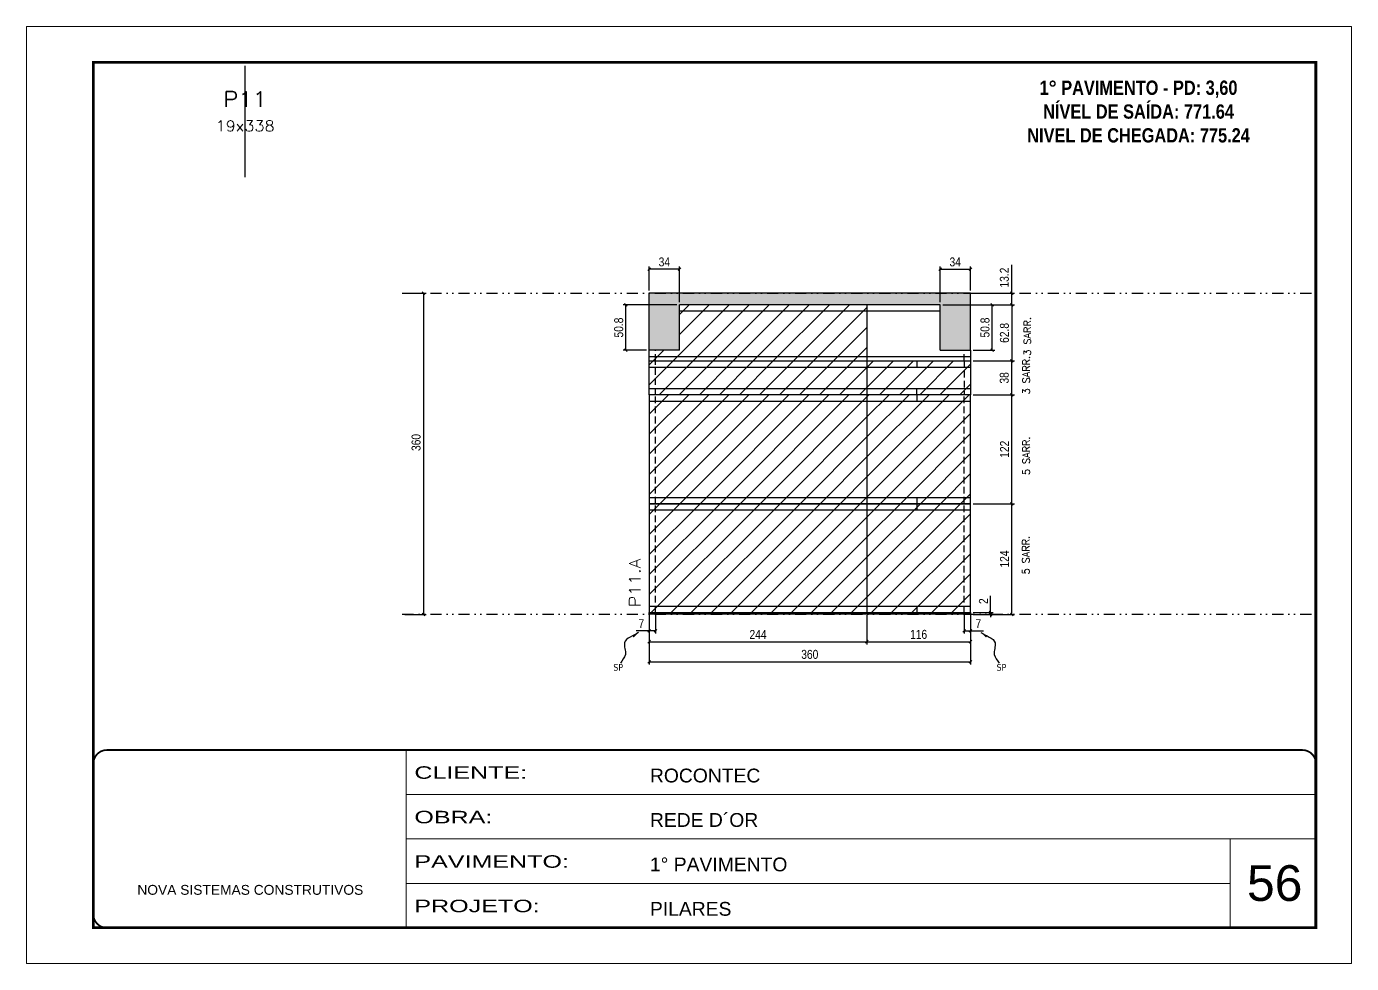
# Model space of a CAD drawing. Extents: x 2949 to 9203, y -16089 to 12527.
# Drawn here: x 7718 to 9203, y -3455 to -2405 of the extents above; entities that cross this region are included whole.
import ezdxf
from ezdxf.enums import TextEntityAlignment as Align

# ---------------------------------------------------------------- set-up
doc = ezdxf.new("R2010")
doc.units = 0
for name, pattern in [('CONTINUO', [0]), ('DASHED', [0.75, 0.5, -0.25]), ('DIVIDE2', [0.625, 0.25, -0.125, 0, -0.125, 0, -0.125]), ('HIDDEN', [0.375, 0.25, -0.125])]:
    doc.linetypes.add(name, pattern=pattern)
for name, color, linetype, lineweight in [('CARIMBO', 255, 'Continuous', 9), ('Folhas', 255, 'Continuous', 9), ('Hachura', 251, 'Continuous', 9), ('SARRAFO DE PRESSAO', 251, 'DASHED', 9), ('Texto Seção', 7, 'Continuous', 15)]:
    doc.layers.add(name, color=color, linetype=linetype, lineweight=lineweight)
for name, color, linetype in [('COTA', 241, 'Continuous'), ('cotas', 4, 'Continuous'), ('NOMENCLATURA', 7, 'Continuous'), ('Nível', 160, 'Continuous'), ('Painéis', 200, 'Continuous'), ('SARR_2.2x7', 40, 'Continuous'), ('Sarrafo de Pressão', 42, 'HIDDEN'), ('texto', 7, 'Continuous'), ('Texto de Titulo', 7, 'Continuous'), ('Texto Qtd Sarr', 242, 'Continuous')]:
    doc.layers.add(name, color=color, linetype=linetype)
doc.styles.add('ARIAL', font='arial.ttf')
doc.styles.add('COTA TECNICA', font='techl___.ttf', dxfattribs={"height": 10})
doc.styles.add('COTA TECNICA-50', font='techl___.ttf', dxfattribs={"height": 10})
doc.styles.add('REGUA-120', font='ROMANS.shx', dxfattribs={"height": 15})
doc.styles.add('ROMANC', font='techb___.ttf', dxfattribs={"height": 2.5})
doc.styles.add('ROMANS', font='romans.shx')
doc.styles.get("Standard").update_dxf_attribs({"font": 'arial.ttf'})
doc.styles.add('Tecnologia', font='')
doc.styles.get('Tecnologia').set_extended_font_data('Forgotten Futurist')
doc.dimstyles.new('COTA PAINEL-50', dxfattribs={"dimtxt": 10, "dimasz": 3, "dimexe": 3, "dimexo": 3, "dimgap": 3, "dimtad": 1, "dimdec": 1, "dimzin": 12, "dimdsep": 46, "dimtxsty": 'COTA TECNICA-50', "dimblk1": 'OBLIQUE', "dimblk2": 'OBLIQUE', "dimsah": 1, "dimcen": 0.9, "dimclrd": 4, "dimclre": 4, "dimclrt": 240, "dimadec": 1, "dimazin": 3, "dimtfac": 1, "dimtdec": 1, "dimtmove": 0, "dimatfit": 3, "dimfxl": 1, "dimtolj": 1, "dimtzin": 12, "dimarcsym": 0})
doc.dimstyles.new('PAINEL', dxfattribs={"dimtxt": 10, "dimasz": 3, "dimexe": 3, "dimexo": 3, "dimgap": 3, "dimtad": 1, "dimdec": 1, "dimzin": 12, "dimdsep": 46, "dimtxsty": 'COTA TECNICA', "dimblk1": 'OBLIQUE', "dimblk2": 'OBLIQUE', "dimsah": 1, "dimcen": 0.9, "dimclrd": 4, "dimclre": 4, "dimclrt": 240, "dimadec": 1, "dimazin": 3, "dimtfac": 1, "dimtdec": 1, "dimtmove": 0, "dimatfit": 3, "dimfxl": 1, "dimtolj": 1, "dimtzin": 12, "dimarcsym": 0})
doc.dimstyles.get("Standard").update_dxf_attribs({"dimtxt": 0.18, "dimasz": 0.18, "dimexe": 0.18, "dimexo": 0.0625, "dimgap": 0.09, "dimtad": 0, "dimtih": 1, "dimtoh": 1, "dimdec": 4, "dimzin": 0, "dimdsep": 46, "dimtxsty": 'Standard', "dimcen": 0.09, "dimadec": 0, "dimazin": 0, "dimtfac": 1, "dimtdec": 4, "dimtofl": 0, "dimtmove": 0, "dimatfit": 3, "dimfxl": 1, "dimtolj": 1, "dimtzin": 0, "dimarcsym": 0})
pattern_1 = [(45, (-122901.967, -36496.372), (-11.2253202, 11.2253202), [])]
pattern_2 = [(45, (0, 1148.575), (-11.22532, 11.22532), [])]

# ---------------------------------------------------------------- blocks, each defined once
blk = doc.blocks.new('9999999999')
at = {"color": 30, "linetype": 'CONTINUO'}
for p, q in [((98564.6, 34230.2), (98564.6, 34429.4)), ((98564.6, 34379.6), (99584, 34379.6)), ((98564.6, 34329.8), (99488, 34329.8)), ((99584, 34329.8), (99488, 34329.8)), ((99488, 34329.8), (99488, 34230.2)), ((98564.6, 34280), (99488, 34280))]:
    blk.add_line(p, q, dxfattribs=at)
at = {"color": 30, "linetype": 'CONTINUO', "const_width": 2}
blk.add_lwpolyline([(99584, 34230.2), (99584, 34414.4, 0.414214), (99569, 34429.4), (98229, 34429.4, 0.414214), (98214, 34414.4), (98214, 34245.2, 0.414214), (98229, 34230.2), (99584, 34230.2)], format="xyb", dxfattribs=at)
at = {"layer": 'Folhas'}
blk.add_lwpolyline([(98139, 34190.2), (99624, 34190.2), (99624, 35240.2), (98139, 35240.2)], close=True, dxfattribs=at)
at = {"layer": 'Folhas', "color": 30, "const_width": 3}
blk.add_lwpolyline([(98214, 34230.2), (99584, 34230.2), (99584, 35200.2), (98214, 35200.2)], close=True, dxfattribs=at)
at = {"color": 7, "linetype": 'Continuous', "ltscale": 5, "style": 'ARIAL'}
for s, height, p in [('ROCONTEC', 15.48, (98837.7, 34393.1)), ('REDE D´OR', 15.48, (98837.7, 34343.3)), ('1° PAVIMENTO', 15.483, (98837.7, 34293.5)), ('NOVA SISTEMAS CONSTRUTIVOS', 11.059, (98263.2, 34267.2)), ('PILARES', 15.48, (98837.7, 34243.7))]:
    blk.add_text(s, height=height, dxfattribs=at).set_placement(p)
at = {"layer": 'Folhas', "color": 7, "style": 'Tecnologia', "width": 1.5}
for s, p in [('CLIENTE:', (98573.7, 34397.2)), ('OBRA:', (98573.7, 34347.3)), ('PAVIMENTO:', (98573.7, 34297.5)), ('PROJETO:', (98573.7, 34247.7))]:
    blk.add_text(s, height=14, dxfattribs=at).set_placement(p)
blk = doc.blocks.new('_Oblique')
at = {"color": 0, "linetype": 'ByBlock', "lineweight": -2}
blk.add_line((-0.5, -0.5), (0.5, 0.5), dxfattribs=at)
blk = doc.blocks.new('*D2204')
at = {"layer": 'cotas', "color": 4, "linetype": 'ByBlock', "lineweight": -2, "transparency": 16777216}
for p, q in [((8141.7, -2703.5), (8165.4, -2703.5)), ((8162.4, -2703.5), (8162.4, -3063.5)), ((8141.7, -3063.5), (8165.4, -3063.5))]:
    blk.add_line(p, q, dxfattribs=at)
at = {"layer": 'Defpoints', "color": 0, "linetype": 'ByBlock', "transparency": 16777216}
for p in [(8138.7, -2703.5), (8138.7, -3063.5), (8162.4, -3063.5)]:
    blk.add_point(p, dxfattribs=at)
at = {"layer": 'cotas', "color": 4, "linetype": 'ByBlock', "lineweight": -2, "transparency": 16777216, "xscale": 3, "yscale": 3, "zscale": 3}
for p, rotation in [((8162.4, -2703.5), 90), ((8162.4, -3063.5), 270)]:
    blk.add_blockref('_Oblique', p, dxfattribs=dict(at, rotation=rotation))
at = {"layer": 'cotas', "color": 240, "linetype": 'ByBlock', "transparency": 16777216, "insert": (8154.2, -2870.9), "char_height": 10, "attachment_point": 5, "rotation": 90, "style": 'COTA TECNICA'}
blk.add_mtext('\\A1;360', dxfattribs=at)
blk = doc.blocks.new('*D2194')
at = {"layer": 'COTA', "color": 4, "lineweight": -2, "transparency": 16777216}
for p, q in [((8415.4, -3064.5), (8415.4, -3119.6)), ((8775.4, -3064.5), (8775.4, -3119.6)), ((8415.4, -3116.6), (8775.4, -3116.6))]:
    blk.add_line(p, q, dxfattribs=at)
at = {"layer": 'Defpoints', "color": 0, "transparency": 16777216}
for p in [(8415.4, -3061.5), (8775.4, -3061.5), (8775.4, -3116.6)]:
    blk.add_point(p, dxfattribs=at)
at = {"layer": 'COTA', "color": 4, "lineweight": -2, "transparency": 16777216, "xscale": 3, "yscale": 3, "zscale": 3, "rotation": 180}
blk.add_blockref('_Oblique', (8415.4, -3116.6), dxfattribs=at)
at = {"layer": 'COTA', "color": 4, "lineweight": -2, "transparency": 16777216, "xscale": 3, "yscale": 3, "zscale": 3}
blk.add_blockref('_Oblique', (8775.4, -3116.6), dxfattribs=at)
at = {"layer": 'COTA', "color": 240, "transparency": 16777216, "insert": (8595.4, -3108.4), "char_height": 10, "attachment_point": 5, "style": 'COTA TECNICA'}
blk.add_mtext('\\A1;360', dxfattribs=at)
blk = doc.blocks.new('*D2195')
at = {"layer": 'COTA', "color": 4, "lineweight": -2, "transparency": 16777216}
for p, q in [((8415.4, -3066.5), (8415.4, -3085)), ((8422.4, -3064.5), (8422.4, -3085)), ((8415.4, -3082), (8400.7, -3082)), ((8422.4, -3082), (8415.4, -3082))]:
    blk.add_line(p, q, dxfattribs=at)
at = {"layer": 'Defpoints', "color": 0, "transparency": 16777216}
for p in [(8415.4, -3063.5), (8422.4, -3061.5), (8415.4, -3082)]:
    blk.add_point(p, dxfattribs=at)
at = {"layer": 'COTA', "color": 4, "lineweight": -2, "transparency": 16777216, "xscale": 3, "yscale": 3, "zscale": 3, "rotation": 180}
blk.add_blockref('_Oblique', (8415.4, -3082), dxfattribs=at)
at = {"layer": 'COTA', "color": 4, "lineweight": -2, "transparency": 16777216, "xscale": 3, "yscale": 3, "zscale": 3}
blk.add_blockref('_Oblique', (8422.4, -3082), dxfattribs=at)
at = {"layer": 'COTA', "color": 240, "transparency": 16777216, "insert": (8406.6, -3073.9), "char_height": 10, "attachment_point": 5, "style": 'COTA TECNICA-50'}
blk.add_mtext('\\A1;7', dxfattribs=at)
blk = doc.blocks.new('*D2196')
at = {"layer": 'COTA', "color": 4, "lineweight": -2, "transparency": 16777216}
for p, q in [((8768.4, -3064.5), (8768.4, -3085)), ((8775.4, -3066.5), (8775.4, -3085)), ((8768.4, -3082), (8775.4, -3082)), ((8775.4, -3082), (8790.2, -3082))]:
    blk.add_line(p, q, dxfattribs=at)
at = {"layer": 'Defpoints', "color": 0, "transparency": 16777216}
for p in [(8768.4, -3061.5), (8775.4, -3063.5), (8775.4, -3082)]:
    blk.add_point(p, dxfattribs=at)
at = {"layer": 'COTA', "color": 4, "lineweight": -2, "transparency": 16777216, "xscale": 3, "yscale": 3, "zscale": 3, "rotation": 180}
blk.add_blockref('_Oblique', (8768.4, -3082), dxfattribs=at)
at = {"layer": 'COTA', "color": 4, "lineweight": -2, "transparency": 16777216, "xscale": 3, "yscale": 3, "zscale": 3}
blk.add_blockref('_Oblique', (8775.4, -3082), dxfattribs=at)
at = {"layer": 'COTA', "color": 240, "transparency": 16777216, "insert": (8784.3, -3073.9), "char_height": 10, "attachment_point": 5, "style": 'COTA TECNICA-50'}
blk.add_mtext('\\A1;7', dxfattribs=at)
blk = doc.blocks.new('*D2197')
at = {"layer": 'COTA', "color": 4, "lineweight": -2, "transparency": 16777216}
for p, q in [((8778.4, -2939.5), (8824.7, -2939.5)), ((8821.7, -3063.5), (8821.7, -2939.5)), ((8778.4, -3063.5), (8824.7, -3063.5))]:
    blk.add_line(p, q, dxfattribs=at)
at = {"layer": 'Defpoints', "color": 0, "transparency": 16777216}
for p in [(8775.4, -2939.5), (8821.7, -2939.5), (8775.4, -3063.5)]:
    blk.add_point(p, dxfattribs=at)
at = {"layer": 'COTA', "color": 4, "lineweight": -2, "transparency": 16777216, "xscale": 3, "yscale": 3, "zscale": 3}
for p, rotation in [((8821.7, -2939.5), 90), ((8821.7, -3063.5), 270)]:
    blk.add_blockref('_Oblique', p, dxfattribs=dict(at, rotation=rotation))
at = {"layer": 'COTA', "color": 240, "transparency": 16777216, "insert": (8813.6, -3001.5), "char_height": 10, "attachment_point": 5, "rotation": 90, "style": 'COTA TECNICA-50'}
blk.add_mtext('\\A1;124', dxfattribs=at)
blk = doc.blocks.new('*D2198')
at = {"layer": 'COTA', "color": 4, "lineweight": -2, "transparency": 16777216}
for p, q in [((8798, -3061.5), (8798, -3042.7)), ((8778.4, -3061.5), (8801, -3061.5)), ((8778.4, -3063.5), (8801, -3063.5)), ((8798, -3063.5), (8798, -3061.5)), ((8798, -3063.5), (8798, -3066.5))]:
    blk.add_line(p, q, dxfattribs=at)
at = {"layer": 'Defpoints', "color": 0, "transparency": 16777216}
for p in [(8775.4, -3061.5), (8775.4, -3063.5), (8798, -3063.5)]:
    blk.add_point(p, dxfattribs=at)
at = {"layer": 'COTA', "color": 4, "lineweight": -2, "transparency": 16777216, "xscale": 3, "yscale": 3, "zscale": 3}
for p, rotation in [((8798, -3061.5), 270), ((8798, -3063.5), 90)]:
    blk.add_blockref('_Oblique', p, dxfattribs=dict(at, rotation=rotation))
at = {"layer": 'COTA', "color": 240, "transparency": 16777216, "insert": (8790, -3048.7), "char_height": 10, "attachment_point": 5, "rotation": 90, "style": 'COTA TECNICA-50'}
blk.add_mtext('\\A1;2', dxfattribs=at)
blk = doc.blocks.new('*D2199')
at = {"layer": 'COTA', "color": 4, "linetype": 'ByBlock', "lineweight": -2, "transparency": 16777216}
for p, q in [((8778.4, -2817.5), (8824.7, -2817.5)), ((8821.7, -2939.5), (8821.7, -2817.5)), ((8778.4, -2939.5), (8824.7, -2939.5))]:
    blk.add_line(p, q, dxfattribs=at)
at = {"layer": 'Defpoints', "color": 0, "linetype": 'ByBlock', "transparency": 16777216}
for p in [(8775.4, -2817.5), (8821.7, -2817.5), (8775.4, -2939.5)]:
    blk.add_point(p, dxfattribs=at)
at = {"layer": 'COTA', "color": 4, "linetype": 'ByBlock', "lineweight": -2, "transparency": 16777216, "xscale": 3, "yscale": 3, "zscale": 3}
for p, rotation in [((8821.7, -2817.5), 90), ((8821.7, -2939.5), 270)]:
    blk.add_blockref('_Oblique', p, dxfattribs=dict(at, rotation=rotation))
at = {"layer": 'COTA', "color": 240, "linetype": 'ByBlock', "transparency": 16777216, "insert": (8813.6, -2878.5), "char_height": 10, "attachment_point": 5, "rotation": 90, "style": 'COTA TECNICA'}
blk.add_mtext('\\A1;122', dxfattribs=at)
blk = doc.blocks.new('*D2200')
at = {"layer": 'COTA', "color": 4, "linetype": 'ByBlock', "lineweight": -2, "transparency": 16777216}
for p, q in [((8744.4, -2716.7), (8824.7, -2716.7)), ((8821.7, -2716.7), (8821.7, -2779.5)), ((8778.4, -2779.5), (8824.7, -2779.5))]:
    blk.add_line(p, q, dxfattribs=at)
at = {"layer": 'Defpoints', "color": 0, "linetype": 'ByBlock', "transparency": 16777216}
for p in [(8741.4, -2716.7), (8775.4, -2779.5), (8821.7, -2779.5)]:
    blk.add_point(p, dxfattribs=at)
at = {"layer": 'COTA', "color": 4, "linetype": 'ByBlock', "lineweight": -2, "transparency": 16777216, "xscale": 3, "yscale": 3, "zscale": 3}
for p, rotation in [((8821.7, -2716.7), 90), ((8821.7, -2779.5), 270)]:
    blk.add_blockref('_Oblique', p, dxfattribs=dict(at, rotation=rotation))
at = {"layer": 'COTA', "color": 240, "linetype": 'ByBlock', "transparency": 16777216, "insert": (8813.6, -2748.1), "char_height": 10, "attachment_point": 5, "rotation": 90, "style": 'COTA TECNICA'}
blk.add_mtext('\\A1;62.8', dxfattribs=at)
blk = doc.blocks.new('*D2205')
at = {"layer": 'COTA', "color": 4, "linetype": 'ByBlock', "lineweight": -2, "transparency": 16777216}
for p, q in [((8778.4, -2716.7), (8802.9, -2716.7)), ((8799.9, -2767.5), (8799.9, -2716.7)), ((8778.4, -2767.5), (8802.9, -2767.5))]:
    blk.add_line(p, q, dxfattribs=at)
at = {"layer": 'Defpoints', "color": 0, "linetype": 'ByBlock', "transparency": 16777216}
for p in [(8775.4, -2716.7), (8799.9, -2716.7), (8775.4, -2767.5)]:
    blk.add_point(p, dxfattribs=at)
at = {"layer": 'COTA', "color": 4, "linetype": 'ByBlock', "lineweight": -2, "transparency": 16777216, "xscale": 3, "yscale": 3, "zscale": 3}
for p, rotation in [((8799.9, -2716.7), 90), ((8799.9, -2767.5), 270)]:
    blk.add_blockref('_Oblique', p, dxfattribs=dict(at, rotation=rotation))
at = {"layer": 'COTA', "color": 240, "linetype": 'ByBlock', "transparency": 16777216, "insert": (8791.8, -2742.1), "char_height": 10, "attachment_point": 5, "rotation": 90, "style": 'COTA TECNICA'}
blk.add_mtext('\\A1;50.8', dxfattribs=at)
blk = doc.blocks.new('*D2206')
at = {"layer": 'COTA', "color": 4, "linetype": 'ByBlock', "lineweight": -2, "transparency": 16777216}
for p, q in [((8821.7, -2703.5), (8821.7, -2671.7)), ((8778.4, -2703.5), (8824.7, -2703.5)), ((8778.4, -2716.7), (8824.7, -2716.7)), ((8821.7, -2716.7), (8821.7, -2703.5))]:
    blk.add_line(p, q, dxfattribs=at)
at = {"layer": 'Defpoints', "color": 0, "linetype": 'ByBlock', "transparency": 16777216}
for p in [(8775.4, -2703.5), (8775.4, -2716.7), (8821.7, -2703.5)]:
    blk.add_point(p, dxfattribs=at)
at = {"layer": 'COTA', "color": 4, "linetype": 'ByBlock', "lineweight": -2, "transparency": 16777216, "xscale": 3, "yscale": 3, "zscale": 3}
for p, rotation in [((8821.7, -2703.5), 90), ((8821.7, -2716.7), 270)]:
    blk.add_blockref('_Oblique', p, dxfattribs=dict(at, rotation=rotation))
at = {"layer": 'COTA', "color": 240, "linetype": 'ByBlock', "transparency": 16777216, "insert": (8813.5, -2686.1), "char_height": 10, "attachment_point": 5, "rotation": 90, "style": 'COTA TECNICA'}
blk.add_mtext('\\A1;13.2', dxfattribs=at)
blk = doc.blocks.new('*D2207')
at = {"layer": 'COTA', "color": 4, "linetype": 'ByBlock', "lineweight": -2, "transparency": 16777216}
for p, q in [((8446.4, -2716.7), (8386.4, -2716.7)), ((8389.4, -2767.5), (8389.4, -2716.7)), ((8412.4, -2767.5), (8386.4, -2767.5))]:
    blk.add_line(p, q, dxfattribs=at)
at = {"layer": 'Defpoints', "color": 0, "linetype": 'ByBlock', "transparency": 16777216}
for p in [(8389.4, -2716.7), (8449.4, -2716.7), (8415.4, -2767.5)]:
    blk.add_point(p, dxfattribs=at)
at = {"layer": 'COTA', "color": 4, "linetype": 'ByBlock', "lineweight": -2, "transparency": 16777216, "xscale": 3, "yscale": 3, "zscale": 3}
for p, rotation in [((8389.4, -2716.7), 90), ((8389.4, -2767.5), 270)]:
    blk.add_blockref('_Oblique', p, dxfattribs=dict(at, rotation=rotation))
at = {"layer": 'COTA', "color": 240, "linetype": 'ByBlock', "transparency": 16777216, "insert": (8381.3, -2742.1), "char_height": 10, "attachment_point": 5, "rotation": 90, "style": 'COTA TECNICA'}
blk.add_mtext('\\A1;50.8', dxfattribs=at)
blk = doc.blocks.new('*D2208')
at = {"layer": 'COTA', "color": 4, "linetype": 'ByBlock', "lineweight": -2, "transparency": 16777216}
for p, q in [((8415.4, -2700.5), (8415.4, -2673.8)), ((8449.4, -2676.8), (8415.4, -2676.8)), ((8449.4, -2713.7), (8449.4, -2673.8))]:
    blk.add_line(p, q, dxfattribs=at)
at = {"layer": 'Defpoints', "color": 0, "linetype": 'ByBlock', "transparency": 16777216}
for p in [(8415.4, -2676.8), (8415.4, -2703.5), (8449.4, -2716.7)]:
    blk.add_point(p, dxfattribs=at)
at = {"layer": 'COTA', "color": 4, "linetype": 'ByBlock', "lineweight": -2, "transparency": 16777216, "xscale": 3, "yscale": 3, "zscale": 3, "rotation": 180}
blk.add_blockref('_Oblique', (8415.4, -2676.8), dxfattribs=at)
at = {"layer": 'COTA', "color": 4, "linetype": 'ByBlock', "lineweight": -2, "transparency": 16777216, "xscale": 3, "yscale": 3, "zscale": 3}
blk.add_blockref('_Oblique', (8449.4, -2676.8), dxfattribs=at)
at = {"layer": 'COTA', "color": 240, "linetype": 'ByBlock', "transparency": 16777216, "insert": (8432.4, -2668.6), "char_height": 10, "attachment_point": 5, "style": 'COTA TECNICA'}
blk.add_mtext('\\A1;34', dxfattribs=at)
blk = doc.blocks.new('*D2209')
at = {"layer": 'COTA', "color": 4, "linetype": 'ByBlock', "lineweight": -2, "transparency": 16777216}
for p, q in [((8741.4, -2713.7), (8741.4, -2673.8)), ((8741.4, -2676.8), (8775.4, -2676.8)), ((8775.4, -2700.5), (8775.4, -2673.8))]:
    blk.add_line(p, q, dxfattribs=at)
at = {"layer": 'Defpoints', "color": 0, "linetype": 'ByBlock', "transparency": 16777216}
for p in [(8775.4, -2676.8), (8741.4, -2716.7), (8775.4, -2703.5)]:
    blk.add_point(p, dxfattribs=at)
at = {"layer": 'COTA', "color": 4, "linetype": 'ByBlock', "lineweight": -2, "transparency": 16777216, "xscale": 3, "yscale": 3, "zscale": 3, "rotation": 180}
blk.add_blockref('_Oblique', (8741.4, -2676.8), dxfattribs=at)
at = {"layer": 'COTA', "color": 4, "linetype": 'ByBlock', "lineweight": -2, "transparency": 16777216, "xscale": 3, "yscale": 3, "zscale": 3}
blk.add_blockref('_Oblique', (8775.4, -2676.8), dxfattribs=at)
at = {"layer": 'COTA', "color": 240, "linetype": 'ByBlock', "transparency": 16777216, "insert": (8758.4, -2668.6), "char_height": 10, "attachment_point": 5, "style": 'COTA TECNICA'}
blk.add_mtext('\\A1;34', dxfattribs=at)
blk = doc.blocks.new('*D2202')
at = {"layer": 'COTA', "color": 4, "linetype": 'ByBlock', "lineweight": -2, "transparency": 16777216}
for p, q in [((8415.4, -3064.5), (8415.4, -3097.1)), ((8659.4, -3064.5), (8659.4, -3097.1)), ((8415.4, -3094.1), (8659.4, -3094.1))]:
    blk.add_line(p, q, dxfattribs=at)
at = {"layer": 'Defpoints', "color": 0, "linetype": 'ByBlock', "transparency": 16777216}
for p in [(8415.4, -3061.5), (8659.4, -3061.5), (8659.4, -3094.1)]:
    blk.add_point(p, dxfattribs=at)
at = {"layer": 'COTA', "color": 4, "linetype": 'ByBlock', "lineweight": -2, "transparency": 16777216, "xscale": 3, "yscale": 3, "zscale": 3, "rotation": 180}
blk.add_blockref('_Oblique', (8415.4, -3094.1), dxfattribs=at)
at = {"layer": 'COTA', "color": 4, "linetype": 'ByBlock', "lineweight": -2, "transparency": 16777216, "xscale": 3, "yscale": 3, "zscale": 3}
blk.add_blockref('_Oblique', (8659.4, -3094.1), dxfattribs=at)
at = {"layer": 'COTA', "color": 240, "linetype": 'ByBlock', "transparency": 16777216, "insert": (8537.4, -3086), "char_height": 10, "attachment_point": 5, "style": 'COTA TECNICA'}
blk.add_mtext('\\A1;244', dxfattribs=at)
blk = doc.blocks.new('*D2203')
at = {"layer": 'COTA', "color": 4, "linetype": 'ByBlock', "lineweight": -2, "transparency": 16777216}
for p, q in [((8659.4, -3064.5), (8659.4, -3097.1)), ((8775.4, -3066.5), (8775.4, -3097.1)), ((8659.4, -3094.1), (8775.4, -3094.1))]:
    blk.add_line(p, q, dxfattribs=at)
at = {"layer": 'Defpoints', "color": 0, "linetype": 'ByBlock', "transparency": 16777216}
for p in [(8659.4, -3061.5), (8775.4, -3063.5), (8775.4, -3094.1)]:
    blk.add_point(p, dxfattribs=at)
at = {"layer": 'COTA', "color": 4, "linetype": 'ByBlock', "lineweight": -2, "transparency": 16777216, "xscale": 3, "yscale": 3, "zscale": 3, "rotation": 180}
blk.add_blockref('_Oblique', (8659.4, -3094.1), dxfattribs=at)
at = {"layer": 'COTA', "color": 4, "linetype": 'ByBlock', "lineweight": -2, "transparency": 16777216, "xscale": 3, "yscale": 3, "zscale": 3}
blk.add_blockref('_Oblique', (8775.4, -3094.1), dxfattribs=at)
at = {"layer": 'COTA', "color": 240, "linetype": 'ByBlock', "transparency": 16777216, "insert": (8717.4, -3086), "char_height": 10, "attachment_point": 5, "style": 'COTA TECNICA'}
blk.add_mtext('\\A1;116', dxfattribs=at)
blk = doc.blocks.new('titulo1')
at = {"layer": 'Defpoints', "color": 252, "linetype": 'HIDDEN', "ltscale": 2}
blk.add_line((0, 0), (0, 125), dxfattribs=at)
at = {"layer": 'Defpoints', "style": 'ROMANS', "oblique": 15}
blk.add_attdef('FOLHA', text='', height=10, dxfattribs=at).set_placement((0, 15.6), align=Align.MIDDLE_CENTER)
at = {"layer": 'Texto Qtd Sarr', "color": 3, "style": 'ROMANS', "oblique": 15}
for tag, height, p in [('TITULO', 17, (0, 71.4)), ('SEÇÃO', 12, (0, 41.5))]:
    blk.add_attdef(tag, text='', height=height, dxfattribs=at).set_placement(p, align=Align.MIDDLE_CENTER)
blk = doc.blocks.new('*D2201')
at = {"layer": 'COTA', "color": 4, "lineweight": -2, "transparency": 16777216}
for p, q in [((8778.4, -2779.5), (8824.7, -2779.5)), ((8821.7, -2817.5), (8821.7, -2779.5)), ((8778.4, -2817.5), (8824.7, -2817.5))]:
    blk.add_line(p, q, dxfattribs=at)
at = {"layer": 'Defpoints', "color": 0, "transparency": 16777216}
for p in [(8775.4, -2779.5), (8821.7, -2779.5), (8775.4, -2817.5)]:
    blk.add_point(p, dxfattribs=at)
at = {"layer": 'COTA', "color": 4, "lineweight": -2, "transparency": 16777216, "xscale": 3, "yscale": 3, "zscale": 3}
for p, rotation in [((8821.7, -2779.5), 90), ((8821.7, -2817.5), 270)]:
    blk.add_blockref('_Oblique', p, dxfattribs=dict(at, rotation=rotation))
at = {"layer": 'COTA', "color": 240, "transparency": 16777216, "insert": (8813.4, -2798.5), "char_height": 10, "attachment_point": 5, "rotation": 90, "style": 'COTA TECNICA'}
blk.add_mtext('\\A1;38', dxfattribs=at)

msp = doc.modelspace()

# ---------------------------------------------------------------- hatches: boundary and pattern name
at = {"layer": 'COTA', "linetype": 'ByBlock'}
h = msp.add_hatch(dxfattribs=at)
h.set_pattern_fill('AR-CONC', color=256, scale=0.03)
h.set_pattern_definition([(50, (-122735.014, -36469.372), (5.46554007, -0.47817257), [0.5715, -6.2865]), (355, (-122735.014, -36469.372), (-1.05730264, 5.73170536), [0.4572, -5.02921753]), (100.4514447, (-122734.5586, -36469.4117), (4.40823741, 5.25353256), [0.48570026, -5.34270734]), (46.1842, (-122735.014, -36467.848), (8.13237123, -1.26126984), [0.85725, -9.42975]), (96.6355576, (-122734.336, -36467.953), (7.122124, 7.42278374), [0.7285507, -8.01406824]), (351.184151, (-122735.014, -36467.848), (7.122124, 7.42278374), [0.685799, -7.54379196]), (21, (-122734.252, -36468.229), (4.54843174, -3.06795595), [0.5715, -6.2865]), (326, (-122734.252, -36468.229), (1.85406085, 5.52563898), [0.4572, -5.0292]), (71.451445, (-122733.873, -36468.4845), (6.40249258, 2.45768307), [0.48570026, -5.34269813]), (37.5, (-122735.014, -36469.3718), (0.092658098, 2.536651166), [0, -4.96824, 0, -5.1054, 0, -5.04825]), (7.5, (-122735.014, -36469.3718), (2.004589875, 3.005417245), [0, -2.91084, 0, -4.85394, 0, -1.92405]), (327.5, (-122736.7133, -36469.3718), (4.067717855, -0.17186232), [0, -1.905, 0, -5.9436, 0, -7.8867]), (317.5, (-122737.4753, -36469.3718), (4.44387544, 0.76279473), [0, -2.4765, 0, -3.94716, 0, -5.6007])])
h.paths.add_polyline_path([(8449.44, -2716.66), (8741.44, -2716.66), (8741.44, -2767.46), (8775.44, -2767.46), (8775.44, -2703.46), (8415.44, -2703.46), (8415.44, -2767.46), (8449.44, -2767.46)])
at = {"layer": 'Hachura'}
h = msp.add_hatch(dxfattribs=at)
h.set_pattern_fill('ANSI31', color=256, scale=5)
h.set_pattern_definition(pattern_2)
h.paths.add_polyline_path([(8659.44, -2779.46), (8659.44, -2716.66), (8449.44, -2716.66), (8449.44, -2767.46), (8415.44, -2767.46), (8415.44, -2779.46)])
at = {"layer": 'Hachura', "linetype": 'ByBlock'}
h = msp.add_hatch(dxfattribs=at)
h.set_pattern_fill('ANSI31', color=256, scale=5)
h.set_pattern_definition(pattern_2)
h.paths.add_polyline_path([(8659.44, -2817.46), (8659.44, -2779.46), (8415.44, -2779.46), (8415.44, -2817.46)])
h = msp.add_hatch(dxfattribs=at)
h.set_pattern_fill('ANSI31', color=256, scale=5)
h.set_pattern_definition(pattern_2)
h.paths.add_polyline_path([(8775.44, -2779.46), (8659.44, -2779.46), (8659.44, -2817.46), (8775.44, -2817.46)])
h = msp.add_hatch(dxfattribs=at)
h.set_pattern_fill('ANSI31', color=256, scale=5)
h.set_pattern_definition(pattern_1)
h.paths.add_polyline_path([(8659.44, -2939.46), (8659.44, -2817.46), (8415.44, -2817.46), (8415.44, -2939.46)])
h = msp.add_hatch(dxfattribs=at)
h.set_pattern_fill('ANSI31', color=256, scale=5)
h.set_pattern_definition(pattern_1)
h.paths.add_polyline_path([(8775.44, -2939.46), (8775.44, -2817.46), (8659.44, -2817.46), (8659.44, -2939.46)])
h = msp.add_hatch(dxfattribs=at)
h.set_pattern_fill('ANSI31', color=256, scale=5)
h.set_pattern_definition(pattern_1)
h.paths.add_polyline_path([(8415.44, -2939.46), (8415.44, -3061.46), (8659.44, -3061.46), (8659.44, -2939.46)])
h = msp.add_hatch(dxfattribs=at)
h.set_pattern_fill('ANSI31', color=256, scale=5)
h.set_pattern_definition(pattern_1)
h.paths.add_polyline_path([(8659.44, -3061.46), (8775.44, -3061.46), (8775.44, -2939.46), (8659.44, -2939.46)])

# ---------------------------------------------------------------- linework, layer by layer
at = {"layer": 'COTA', "linetype": 'ByBlock'}
for p, q in [((8415.44, -2767.46), (8415.44, -2703.46)), ((8775.44, -2703.46), (8415.44, -2703.46)), ((8775.44, -2767.46), (8775.44, -2703.46))]:
    msp.add_line(p, q, dxfattribs=at)
at = {"layer": 'Nível', "color": 4, "linetype": 'DIVIDE2', "ltscale": 50}
for p, q in [((8138.69, -2703.46), (9162.53, -2703.46)), ((8138.69, -3063.46), (9162.53, -3063.46))]:
    msp.add_line(p, q, dxfattribs=at)
at = {"layer": 'Painéis'}
for p, q in [((8741.44, -2716.66), (8449.44, -2716.66)), ((8449.44, -2767.46), (8449.44, -2716.66)), ((8659.44, -2716.66), (8659.44, -3061.46)), ((8741.44, -2767.46), (8741.44, -2716.66)), ((8449.44, -2767.46), (8415.44, -2767.46)), ((8415.44, -2779.46), (8415.44, -2767.46)), ((8741.44, -2767.46), (8775.44, -2767.46)), ((8775.44, -2767.46), (8775.44, -2779.46)), ((8415.44, -2779.46), (8775.44, -2779.46)), ((8415.44, -2817.46), (8415.44, -2779.46)), ((8775.44, -2779.46), (8775.44, -2817.46)), ((8415.44, -2817.46), (8415.44, -3061.46)), ((8775.44, -2817.46), (8415.44, -2817.46)), ((8775.44, -3061.46), (8775.44, -2817.46)), ((8775.44, -2939.46), (8415.44, -2939.46)), ((8415.44, -2939.46), (8775.44, -2939.46)), ((8415.44, -3061.46), (8775.44, -3061.46))]:
    msp.add_line(p, q, dxfattribs=at)
msp.add_lwpolyline([(8415.44, -3061.46), (8775.44, -3061.46), (8775.44, -3063.46), (8415.44, -3063.46)], close=True, dxfattribs=at)
at = {"layer": 'SARR_2.2x7'}
for p, q in [((8659.44, -2723.66), (8449.44, -2723.66)), ((8741.44, -2723.66), (8659.44, -2723.66)), ((8415.44, -2774.46), (8659.44, -2774.46)), ((8659.44, -2774.46), (8775.44, -2774.46)), ((8415.44, -2786.46), (8715.44, -2786.46)), ((8715.44, -2779.46), (8715.44, -2786.46)), ((8715.44, -2786.46), (8775.44, -2786.46)), ((8415.44, -2810.46), (8715.44, -2810.46)), ((8715.44, -2810.46), (8775.44, -2810.46)), ((8715.44, -2817.46), (8715.44, -2810.46)), ((8715.44, -2817.46), (8715.44, -2824.46)), ((8415.44, -2824.46), (8715.44, -2824.46)), ((8715.44, -2824.46), (8775.44, -2824.46)), ((8415.44, -2932.46), (8715.44, -2932.46)), ((8715.44, -2932.46), (8775.44, -2932.46)), ((8715.44, -2932.46), (8715.44, -2939.46)), ((8715.44, -2939.46), (8715.44, -2946.46)), ((8415.44, -2946.46), (8715.44, -2946.46)), ((8715.44, -2946.46), (8775.44, -2946.46)), ((8415.44, -3054.46), (8715.44, -3054.46)), ((8715.44, -3054.46), (8775.44, -3054.46)), ((8715.44, -3054.46), (8715.44, -3061.46))]:
    msp.add_line(p, q, dxfattribs=at)
at = {"layer": 'Sarrafo de Pressão', "ltscale": 30}
for p, q in [((8422.44, -2779.46), (8422.44, -2767.46)), ((8768.44, -2779.46), (8768.44, -2767.46)), ((8422.44, -2817.46), (8422.44, -2779.46)), ((8768.44, -2779.46), (8768.44, -2817.46)), ((8422.44, -2939.46), (8422.44, -2817.46)), ((8768.44, -2939.46), (8768.44, -2817.46)), ((8422.44, -3061.46), (8422.44, -2939.46)), ((8768.44, -3061.46), (8768.44, -2939.46))]:
    msp.add_line(p, q, dxfattribs=at)

# ---------------------------------------------------------------- block references
at = {"layer": 'SARRAFO DE PRESSAO', "color": 6, "linetype": 'ByBlock'}
msp.add_blockref('9999999999', (-90421.44, -37644.95), dxfattribs=at)
at = {"layer": 'Texto Seção'}
ref = msp.add_blockref('titulo1', (7962.52, -2573.7), dxfattribs=at)
ref.add_attrib('TITULO', 'P11', dxfattribs={"layer": 'Texto de Titulo', "color": 7, "height": 17, "style": 'ROMANS', "width": 1.1}).set_placement((7962.52, -2486.2), align=Align.MIDDLE_CENTER)
ref.add_attrib('SEÇÃO', '19x338', dxfattribs={"layer": 'Texto de Titulo', "color": 7, "height": 12, "style": 'ROMANS', "width": 1.1}).set_placement((7962.52, -2516.2), align=Align.MIDDLE_CENTER)

# ---------------------------------------------------------------- texts
at = {"layer": 'CARIMBO', "style": 'ARIAL'}
msp.add_text('56', height=40, dxfattribs=at).set_placement((9085.39, -3384.6))
at = {"layer": 'NOMENCLATURA', "color": 2, "insert": (8963.86, -2438.68), "char_height": 16, "attachment_point": 2, "style": 'ROMANC'}
msp.add_mtext_dynamic_manual_height_columns('\\P1° PAVIMENTO - PD: 3,60\\PNÍVEL DE SAÍDA: 771.64\\PNIVEL DE CHEGADA: 775.24', width=300.2766, gutter_width=1, heights=[0], dxfattribs=at)
at = {"layer": 'texto', "color": 0, "char_height": 7.5, "attachment_point": 5}
for insert in [(8380.66, -3122.95), (8810.21, -3122.95)]:
    msp.add_mtext('{\\fTahoma|b0|i0|c0|p34;\\C4;SP}', dxfattribs=dict(at, insert=insert))
at = {"layer": 'Texto Seção', "linetype": 'Continuous', "style": 'ROMANS'}
for s, p in [('3 SARR.', (8843.28, -2773.52)), ('3 SARR.', (8841.98, -2817.09)), ('5 SARR.', (8841.98, -2907.43)), ('5 SARR.', (8841.56, -3018.74))]:
    msp.add_text(s, height=8, rotation=90, dxfattribs=at).set_placement(p)
at = {"layer": 'Texto Seção', "style": 'REGUA-120', "width": 1.1}
msp.add_text('P11.A', height=13, rotation=90, dxfattribs=at).set_placement((8405.85, -3055.56))

# ---------------------------------------------------------------- dimensions: what is measured, and where the dimension line sits
at = {"layer": 'COTA', "linetype": 'ByBlock'}
for base, p1, p2, picture, middle in [((8415.44, -2676.77), (8449.44, -2716.66), (8415.44, -2703.46), '*D2208', (8432.44, -2668.55)), ((8775.44, -2676.77), (8741.44, -2716.66), (8775.44, -2703.46), '*D2209', (8758.44, -2668.55)), ((8659.44, -3094.06), (8415.44, -3061.46), (8659.44, -3061.46), '*D2202', (8537.44, -3085.98))]:
    dim = msp.add_linear_dim(base=base, p1=p1, p2=p2, dimstyle='PAINEL', dxfattribs=at)
    dim.commit()
    dim.dimension.update_dxf_attribs({"geometry": picture, "text_midpoint": middle})
for base, p1, p2, picture, middle in [((8821.68, -2703.46), (8775.44, -2716.66), (8775.44, -2703.46), '*D2206', (8813.46, -2686.09)), ((8389.4, -2716.66), (8415.44, -2767.46), (8449.44, -2716.66), '*D2207', (8381.26, -2742.06)), ((8821.68, -2779.46), (8741.44, -2716.66), (8775.44, -2779.46), '*D2200', (8813.55, -2748.06))]:
    dim = msp.add_linear_dim(base=base, p1=p1, p2=p2, angle=90, dimstyle='PAINEL', dxfattribs=at)
    dim.commit()
    dim.dimension.update_dxf_attribs({"geometry": picture, "text_midpoint": middle})
for base, p1, p2, picture, middle in [((8799.91, -2716.66), (8775.44, -2767.46), (8775.44, -2716.66), '*D2205', (8791.78, -2742.06)), ((8821.68, -2817.46), (8775.44, -2939.46), (8775.44, -2817.46), '*D2199', (8813.62, -2878.46))]:
    dim = msp.add_linear_dim(base=base, p1=p1, p2=p2, angle=90, dimstyle='PAINEL', override={"dimtmove": 1}, dxfattribs=at)
    dim.commit()
    dim.dimension.update_dxf_attribs({"geometry": picture, "text_midpoint": middle})
at = {"layer": 'COTA'}
for base, p1, p2, angle, dimstyle, picture, middle in [((8821.68, -2779.46), (8775.44, -2817.46), (8775.44, -2779.46), 90, 'PAINEL', '*D2201', (8813.44, -2798.46)), ((8821.68, -2939.46), (8775.44, -3063.46), (8775.44, -2939.46), 90, 'COTA PAINEL-50', '*D2197', (8813.6, -3001.46)), ((8415.44, -3081.97), (8422.44, -3061.46), (8415.44, -3063.46), 180, 'COTA PAINEL-50', '*D2195', (8406.57, -3073.9))]:
    dim = msp.add_linear_dim(base=base, p1=p1, p2=p2, angle=angle, dimstyle=dimstyle, dxfattribs=at)
    dim.commit()
    dim.dimension.update_dxf_attribs({"geometry": picture, "text_midpoint": middle})
dim = msp.add_linear_dim(base=(8797.96, -3063.46), p1=(8775.44, -3061.46), p2=(8775.44, -3063.46), angle=90, dimstyle='COTA PAINEL-50', dxfattribs=at)
dim.commit()
dim.dimension.update_dxf_attribs({"geometry": '*D2198', "text_midpoint": (8797.96, -3048.71), "dimtype": 160})
dim = msp.add_linear_dim(base=(8775.44, -3116.65), p1=(8415.44, -3061.46), p2=(8775.44, -3061.46), dimstyle='PAINEL', override={"dimarcsym": 2}, dxfattribs=at)
dim.commit()
dim.dimension.update_dxf_attribs({"geometry": '*D2194', "text_midpoint": (8595.44, -3108.43)})
at = {"layer": 'COTA', "linetype": 'ByBlock'}
dim = msp.add_linear_dim(base=(8775.44, -3094.06), p1=(8659.44, -3061.46), p2=(8775.44, -3063.46), dimstyle='PAINEL', override={"dimtmove": 1}, dxfattribs=at)
dim.commit()
dim.dimension.update_dxf_attribs({"geometry": '*D2203', "text_midpoint": (8717.44, -3085.95)})
at = {"layer": 'COTA'}
dim = msp.add_linear_dim(base=(8775.44, -3081.97), p1=(8768.44, -3061.46), p2=(8775.44, -3063.46), dimstyle='COTA PAINEL-50', dxfattribs=at)
dim.commit()
dim.dimension.update_dxf_attribs({"geometry": '*D2196', "text_midpoint": (8784.3, -3073.9)})
at = {"layer": 'cotas', "linetype": 'ByBlock'}
dim = msp.add_linear_dim(base=(8162.41, -3063.46), p1=(8138.69, -2703.46), p2=(8138.69, -3063.46), angle=90, dimstyle='PAINEL', dxfattribs=at)
dim.commit()
dim.dimension.update_dxf_attribs({"geometry": '*D2204', "text_midpoint": (8162.41, -2870.93), "dimtype": 160})

# ---------------------------------------------------------------- leaders
at = {"layer": 'COTA', "path_type": 1}
for points in [[(8403.61, -3083.64), (8387.82, -3095.47), (8388.75, -3108.48), (8383.2, -3118.26)], [(8787.27, -3083.64), (8803.05, -3095.47), (8802.13, -3108.48), (8807.68, -3118.26)]]:
    msp.add_leader(points, dimstyle='Standard', override={"dimasz": 8}, dxfattribs=at)

doc.saveas('drawing.dxf')
